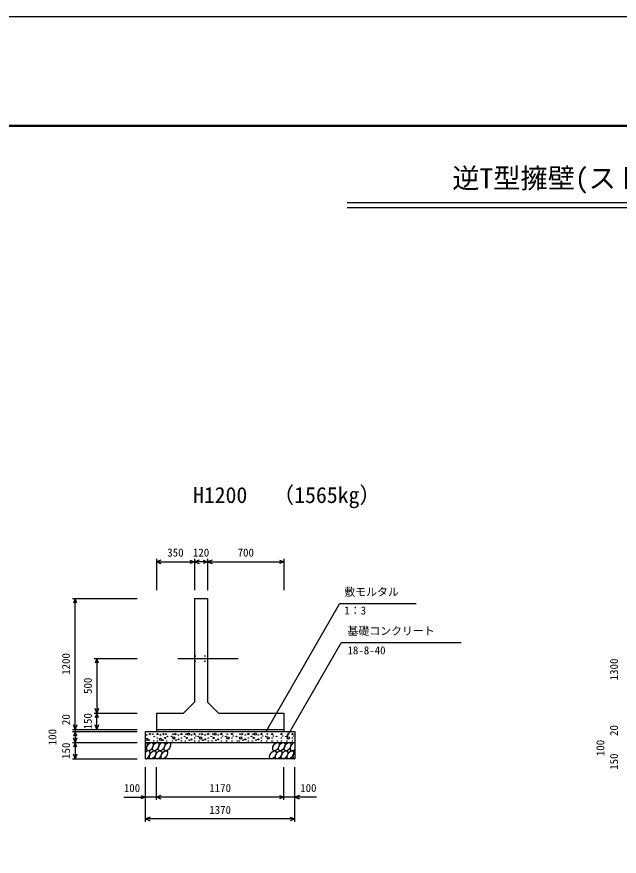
# Model space of a CAD drawing. Units: millimetres, scale not verified. Extents: x -42000 to 42000, y -14850 to 14850.
# Drawn here: x 14131 to 19655, y 7161 to 14850 of the extents above; entities that cross this region are included whole.
import ezdxf
from ezdxf.enums import TextEntityAlignment as Align

# ---------------------------------------------------------------- set-up
doc = ezdxf.new("R2010")
doc.units = ezdxf.units.MM
doc.header["$LTSCALE"] = 50
doc.linetypes.add('DOTTED', pattern=[1.75, 0.25, -1.5])
doc.linetypes.add('LONG_DASHED_DOTTED', pattern=[15.25, 12, -1.5, 0.25, -1.5])
for name, color, linetype, lineweight in [('0-0_CENTER', 7, 'LONG_DASHED_DOTTED', 25), ('0-1_DIM', 7, 'Continuous', 25), ('0-2_Defpoints', 5, 'Continuous', 25), ('0-3_HATCH', 6, 'Continuous', 25), ('0-6_OUTLINE', 1, 'Continuous', 25), ('0-7_OUTLINE2', 4, 'DOTTED', 25), ('0-8_TXT', 7, 'Continuous', 25), ('0-9_WAKU', 3, 'Continuous', 25)]:
    doc.layers.add(name, color=color, linetype=linetype, lineweight=lineweight)
doc.styles.add('ＭＳ ゴシック', font='')
doc.styles.get('ＭＳ ゴシック').set_extended_font_data('MS Gothic')

msp = doc.modelspace()

# ---------------------------------------------------------------- linework, layer by layer
at = {"layer": '0-0_CENTER'}
msp.add_line((15606.73, 8971.78), (16161.73, 8971.78), dxfattribs=at)
at = {"layer": '0-1_DIM'}
for p, q in [((15411.34, 9883.67), (15411.34, 9596.78)), ((15411.34, 9858.67), (15761.34, 9858.67)), ((15761.34, 9883.67), (15761.34, 9596.78)), ((15881.34, 9858.67), (15761.34, 9858.67)), ((15881.34, 9883.67), (15881.34, 9596.78)), ((15881.34, 9858.67), (16581.34, 9858.67)), ((16581.34, 9883.67), (16581.34, 9596.78)), ((14641.34, 9521.78), (15236.34, 9521.78)), ((14666.34, 8321.78), (14666.34, 9521.78)), ((16420.6, 8310.45), (17091.87, 9473.13)), ((17794.29, 9473.13), (17091.87, 9473.13)), ((16610.08, 8256.06), (17106.35, 9115.62)), ((18205.9, 9115.62), (17106.35, 9115.62)), ((14841.34, 8971.78), (15236.34, 8971.78)), ((14866.34, 8971.78), (14866.34, 8471.78)), ((14841.34, 8471.78), (15236.34, 8471.78)), ((14866.34, 8321.78), (14866.34, 8471.78)), ((14641.34, 8321.78), (15236.34, 8321.78)), ((14666.34, 8321.78), (14666.34, 8301.78)), ((14641.34, 8301.78), (15236.34, 8301.78)), ((14666.34, 8301.78), (14666.34, 8201.78)), ((14641.34, 8201.78), (15236.34, 8201.78)), ((14666.34, 8201.78), (14666.34, 8051.78)), ((14641.34, 8051.78), (15236.34, 8051.78)), ((15311.34, 7476.78), (15311.34, 7976.78)), ((15411.34, 7676.78), (15411.34, 7976.78)), ((16581.34, 7676.78), (16581.34, 7976.78)), ((16581.34, 7676.78), (16581.34, 7976.78)), ((16681.34, 7476.78), (16681.34, 7976.78)), ((15111.79, 7701.78), (15311.34, 7701.78)), ((15411.34, 7701.78), (15311.34, 7701.78)), ((16581.34, 7701.78), (15411.34, 7701.78)), ((16681.34, 7701.78), (16581.34, 7701.78)), ((16880.88, 7701.78), (16681.34, 7701.78)), ((16681.34, 7501.78), (15311.34, 7501.78))]:
    msp.add_line(p, q, dxfattribs=at)
for points in [[(15453.63, 9874.06), (15411.34, 9858.67), (15453.63, 9843.28)], [(15719.05, 9874.06), (15761.34, 9858.67), (15719.05, 9843.28)], [(15803.63, 9874.06), (15761.34, 9858.67), (15803.63, 9843.28)], [(15839.05, 9874.06), (15881.34, 9858.67), (15839.05, 9843.28)], [(15923.63, 9874.06), (15881.34, 9858.67), (15923.63, 9843.28)], [(16539.05, 9874.06), (16581.34, 9858.67), (16539.05, 9843.28)], [(14681.73, 9479.49), (14666.34, 9521.78), (14650.95, 9479.49)], [(14881.73, 8929.49), (14866.34, 8971.78), (14850.95, 8929.49)], [(14881.73, 8514.06), (14866.34, 8471.78), (14850.95, 8514.06)], [(14881.73, 8429.49), (14866.34, 8471.78), (14850.95, 8429.49)], [(14681.73, 8364.06), (14666.34, 8321.78), (14650.95, 8364.06)], [(14881.73, 8364.06), (14866.34, 8321.78), (14850.95, 8364.06)], [(14681.73, 8259.49), (14666.34, 8301.78), (14650.95, 8259.49)], [(14681.73, 8244.06), (14666.34, 8201.78), (14650.95, 8244.06)], [(14681.73, 8159.49), (14666.34, 8201.78), (14650.95, 8159.49)], [(14681.73, 8094.06), (14666.34, 8051.78), (14650.95, 8094.06)], [(15269.05, 7717.17), (15311.34, 7701.78), (15269.05, 7686.39)], [(15453.63, 7717.17), (15411.34, 7701.78), (15453.63, 7686.39)], [(16539.05, 7717.17), (16581.34, 7701.78), (16539.05, 7686.39)], [(16723.63, 7717.17), (16681.34, 7701.78), (16723.63, 7686.39)], [(15353.63, 7517.17), (15311.34, 7501.78), (15353.63, 7486.39)], [(16639.05, 7517.17), (16681.34, 7501.78), (16639.05, 7486.39)]]:
    msp.add_lwpolyline(points, dxfattribs=at)
at = {"layer": '0-2_Defpoints'}
msp.add_lwpolyline([(0, -14850), (42000, -14850), (42000, 14850), (0, 14850)], close=True, dxfattribs=at)
at = {"layer": '0-3_HATCH'}
for centre, radius in [((15323.24, 8230.81), 10), ((15323.24, 8271.95), 2.5), ((15351.28, 8278.96), 5), ((15378.41, 8278.96), 2.5), ((15392.43, 8257.94), 2.5), ((15421.31, 8279.83), 5), ((15421.31, 8243.94), 2.5), ((15449.35, 8230.81), 10), ((15449.35, 8271.95), 2.5), ((15477.38, 8278.96), 5), ((15491.4, 8243.94), 5), ((15498.41, 8278.96), 2.5), ((15512.43, 8257.94), 2.5), ((15550.25, 8257.94), 2.5), ((15571.28, 8243.94), 10), ((15564.27, 8278.96), 2.5), ((15585.3, 8278.96), 5), ((15613.33, 8230.81), 5), ((15613.33, 8271.95), 2.5), ((15641.37, 8279.83), 5), ((15641.37, 8243.94), 2.5), ((15670.25, 8257.94), 2.5), ((15684.27, 8278.96), 2.5), ((15691.28, 8243.94), 5), ((15705.3, 8278.96), 10), ((15733.33, 8230.81), 5), ((15733.33, 8271.95), 2.5), ((15761.37, 8279.83), 5), ((15761.37, 8243.94), 2.5), ((15772.71, 8262.26), 2.5), ((15795.47, 8257.94), 2.5), ((15816.5, 8243.94), 10), ((15809.49, 8278.96), 2.5), ((15830.52, 8278.96), 5), ((15858.56, 8230.81), 5), ((15858.56, 8271.95), 2.5), ((15886.6, 8279.83), 5), ((15886.6, 8243.94), 2.5), ((15915.47, 8257.94), 2.5), ((15929.49, 8278.96), 2.5), ((15936.5, 8243.94), 5), ((15950.52, 8278.96), 10), ((15978.56, 8230.81), 5), ((15978.56, 8271.95), 2.5), ((16006.6, 8279.83), 5), ((16006.6, 8243.94), 2.5), ((16017.94, 8262.26), 2.5), ((16047.4, 8257.94), 2.5), ((16068.43, 8243.94), 10), ((16061.42, 8278.96), 2.5), ((16105.04, 8279.83), 5), ((16105.04, 8243.94), 2.5), ((16116.38, 8262.26), 2.5), ((16145.84, 8257.94), 2.5), ((16184.56, 8243.94), 10), ((16177.55, 8278.96), 2.5), ((16198.58, 8278.96), 5), ((16226.62, 8230.81), 5), ((16226.62, 8271.95), 2.5), ((16254.66, 8279.83), 5), ((16254.66, 8243.94), 2.5), ((16283.53, 8257.94), 2.5), ((16297.55, 8278.96), 2.5), ((16304.56, 8243.94), 5), ((16318.58, 8278.96), 10), ((16346.62, 8230.81), 5), ((16346.62, 8271.95), 2.5), ((16374.66, 8279.83), 5), ((16374.66, 8243.94), 2.5), ((16386, 8262.26), 2.5), ((16415.46, 8257.94), 2.5), ((16436.49, 8243.94), 10), ((16429.47, 8278.96), 2.5), ((16473.09, 8279.83), 5), ((16473.09, 8243.94), 2.5), ((16484.43, 8262.26), 2.5), ((16513.89, 8257.94), 2.5), ((16557.69, 8279.83), 5), ((16557.69, 8243.94), 2.5), ((16569.03, 8262.26), 2.5), ((16601.05, 8257.94), 2.5), ((16622.08, 8243.94), 10), ((16615.07, 8278.96), 2.5), ((16658.69, 8279.83), 5), ((16658.69, 8243.94), 2.5), ((16670.03, 8262.26), 2.5), ((15344.27, 8223.8), 2.5), ((15385.42, 8215.92), 2.5), ((15421.31, 8215.92), 2.5), ((15470.37, 8223.8), 2.5), ((15505.42, 8215.92), 2.5), ((15557.26, 8215.92), 2.5), ((15592.31, 8223.8), 2.5), ((15641.37, 8215.92), 2.5), ((15677.26, 8215.92), 2.5), ((15712.31, 8223.8), 2.5), ((15761.37, 8215.92), 2.5), ((15802.48, 8215.92), 2.5), ((15837.53, 8223.8), 2.5), ((15886.6, 8215.92), 2.5), ((15922.48, 8215.92), 2.5), ((15957.53, 8223.8), 2.5), ((16006.6, 8215.92), 2.5), ((16054.41, 8215.92), 2.5), ((16105.04, 8215.92), 2.5), ((16152.85, 8215.92), 2.5), ((16170.54, 8215.92), 2.5), ((16205.59, 8223.8), 2.5), ((16254.66, 8215.92), 2.5), ((16290.54, 8215.92), 2.5), ((16325.59, 8223.8), 2.5), ((16374.66, 8215.92), 2.5), ((16422.47, 8215.92), 2.5), ((16473.09, 8215.92), 2.5), ((16520.9, 8215.92), 2.5), ((16557.69, 8215.92), 2.5), ((16608.06, 8215.92), 2.5), ((16658.69, 8215.92), 2.5)]:
    msp.add_circle(centre, radius, dxfattribs=at)
for centre, start_param, end_param in [((15298.97, 8164.25), 4.385593, 6.6745444), ((16667.48, 8164.25), 0.3357715, 4.4411806), ((15324.3, 8089.26), 3.5111464, 7.548991), ((16692.8, 8089.26), 1.2110787, 3.5658734)]:
    msp.add_ellipse(centre, major_axis=(21.81, 35.31), ratio=0.5792, start_param=start_param, end_param=end_param, dxfattribs=at)
for centre in [(15352.18, 8164.25), (15405.39, 8164.25), (15458.6, 8164.25), (15511.81, 8164.25), (16507.85, 8164.25), (16561.06, 8164.25), (16614.27, 8164.25), (15377.5, 8089.26), (15430.71, 8089.26), (15483.92, 8089.26), (16479.97, 8089.26), (16533.17, 8089.26), (16586.38, 8089.26), (16639.59, 8089.26)]:
    msp.add_ellipse(centre, major_axis=(21.81, 35.31), ratio=0.5792, dxfattribs=at)
at = {"layer": '0-6_OUTLINE'}
for p, q in [((15761.34, 9521.78), (15761.34, 8571.78)), ((15761.34, 9521.78), (15881.34, 9521.78)), ((15881.34, 9521.78), (15881.34, 8571.78)), ((15761.34, 8571.78), (15661.34, 8471.78)), ((15411.34, 8471.78), (15661.34, 8471.78)), ((15411.34, 8471.78), (15411.34, 8301.78)), ((16581.34, 8471.78), (16581.34, 8301.78)), ((15411.34, 8321.78), (16581.34, 8321.78)), ((15311.34, 8301.78), (16681.34, 8301.78)), ((16681.34, 8301.78), (16681.34, 8051.78)), ((15311.34, 8201.78), (16681.34, 8201.78))]:
    msp.add_line(p, q, dxfattribs=at)
for points in [[(15881.34, 8571.78), (15981.34, 8471.78), (16581.34, 8471.78)], [(16681.34, 8051.78), (15311.34, 8051.78), (15311.34, 8301.78)]]:
    msp.add_lwpolyline(points, dxfattribs=at)
at = {"layer": '0-7_OUTLINE2'}
for p, q in [((15761.34, 8996.78), (15881.34, 8996.78)), ((15761.34, 8946.78), (15881.34, 8946.78))]:
    msp.add_line(p, q, dxfattribs=at)
at = {"layer": '0-8_TXT'}
for p, q in [((17160.64, 13150), (24839.36, 13150)), ((17160.64, 13102), (24839.36, 13102))]:
    msp.add_line(p, q, dxfattribs=at)
at = {"layer": '0-9_WAKU', "lineweight": 50}
msp.add_lwpolyline([(1000, -13850), (41000, -13850), (41000, 13850), (1000, 13850)], close=True, dxfattribs=at)

# ---------------------------------------------------------------- texts
at = {"layer": '0-1_DIM', "style": 'ＭＳ ゴシック'}
for s, p in [('350', (15511.34, 9883.67)), ('120', (15746.34, 9883.67)), ('700', (16156.34, 9883.67)), ('敷モルタル', (17134.72, 9523.13)), ('1：3', (17134.72, 9353.01)), ('基礎コンクリート', (17163.61, 9165.62)), ('18-8-40', (17163.61, 8987.99)), ('100', (15112.7, 7726.78)), ('1170', (15896.34, 7726.78)), ('100', (16729.98, 7726.78)), ('1370', (15896.34, 7526.78))]:
    msp.add_text(s, height=73.31, dxfattribs=at).set_placement(p, align=Align.BOTTOM_LEFT)
for s, p in [('1200', (14641.34, 8821.78)), ('1300', (19665.84, 8771.78)), ('500', (14841.34, 8646.78)), ('150', (14841.34, 8321.78)), ('20', (14641.34, 8361.85)), ('100', (14516.34, 8176.78)), ('20', (19665.84, 8261.85)), ('150', (14641.34, 8051.78)), ('100', (19540.84, 8076.78)), ('150', (19665.84, 7951.78))]:
    msp.add_text(s, height=73.31, rotation=90, dxfattribs=at).set_placement(p, align=Align.BOTTOM_LEFT)
at = {"layer": '0-8_TXT', "style": 'ＭＳ ゴシック'}
for s, height, p in [('逆T型擁壁(ストックヤード用) 断面図および材料表', 183.3, (18125, 13225)), ('H1200', 146.6, (15746.34, 10352.03)), ('（1565kg）', 146.6, (16474.96, 10352.03))]:
    msp.add_text(s, height=height, dxfattribs=at).set_placement(p, align=Align.BOTTOM_LEFT)

doc.saveas('drawing.dxf')
